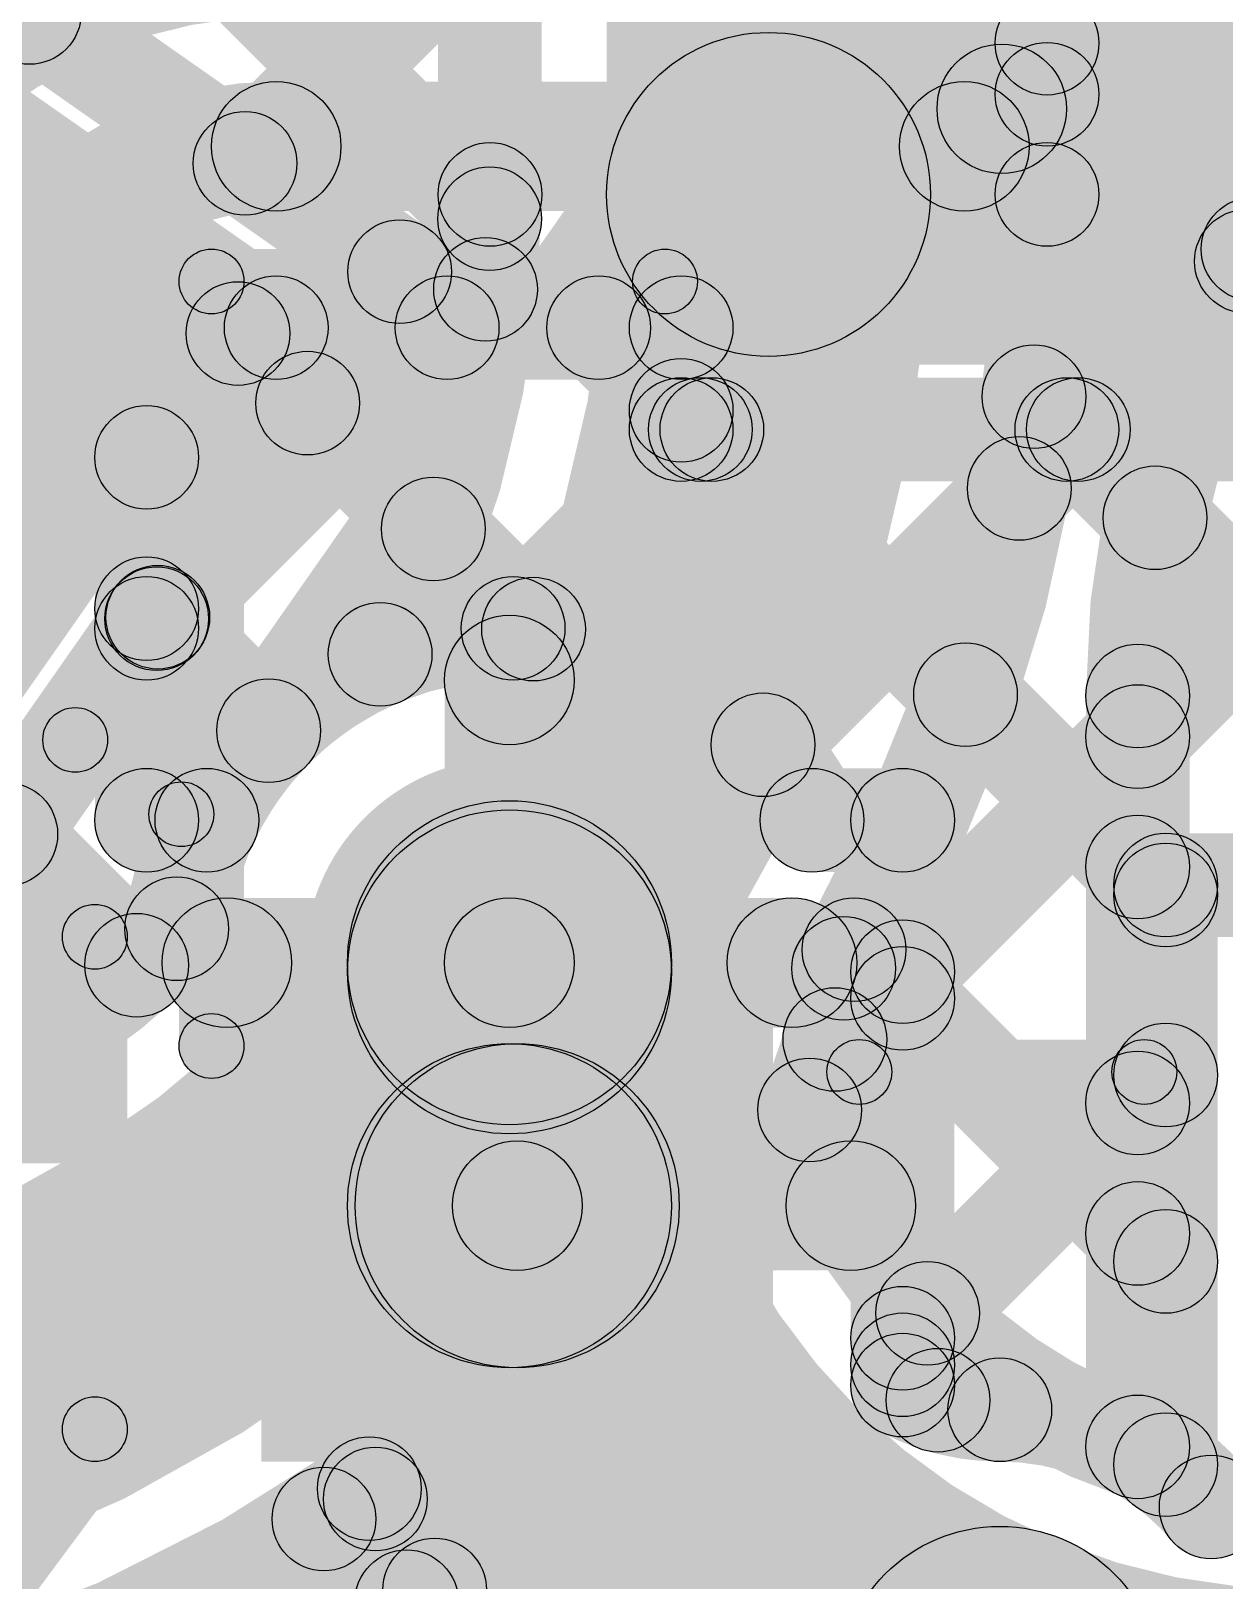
# Model space of a CAD drawing. Header units: millimetres. Extents: x -2.17 to 2.17, y -2.17 to 2.17.
# Drawn here: x 0.6581 to 0.7502, y -0.5312 to -0.4117 of the extents above; entities that cross this region are included whole.
import ezdxf

# ---------------------------------------------------------------- set-up
doc = ezdxf.new("R2010")
doc.units = ezdxf.units.MM
doc.header["$MEASUREMENT"] = 0
for name, color, linetype in [('BottomLayer', 5, 'Continuous'), ('BottomOverlay', 54, 'Continuous'), ('BottomPaste', 16, 'Continuous'), ('BottomSolder', 6, 'Continuous'), ('Mechanical2', 216, 'Continuous'), ('TopLayer', 1, 'Continuous'), ('TopOverlay', 2, 'Continuous'), ('TopPaste', 8, 'Continuous'), ('TopSolder', 216, 'Continuous'), ('ViaHoleLayer', 16, 'Continuous')]:
    doc.layers.add(name, color=color, linetype=linetype)

# ---------------------------------------------------------------- blocks, each defined once
blk = doc.blocks.new('YS_SBZ9032C03R16_B_31')
at = {"layer": 'BottomOverlay', "const_width": 0.005}
blk.add_lwpolyline([(0.174343, -0.0442776, -0.7770826321552268), (-0.174266, -0.0445797)], format="xyb", dxfattribs=at)
blk = doc.blocks.new('R___0201_B_69')
at = {"layer": 'BottomLayer'}
for points in [[(-0.01614165, 0.00728345), (-0.00551175, 0.00728345), (-0.00551175, -0.00728345), (-0.01614165, -0.00728345)], [(0.00551185, 0.00728345), (0.01614175, 0.00728345), (0.01614175, -0.00728345), (0.00551185, -0.00728345)]]:
    blk.add_hatch(color=5, dxfattribs=at).paths.add_polyline_path(points)
at = {"layer": 'BottomOverlay'}
h = blk.add_hatch(color=54, dxfattribs=at)
edge = h.paths.add_edge_path()
edge.add_arc((-0.019, 0.01), 0.0025, 0, 360)
h = blk.add_hatch(color=54, dxfattribs=at)
edge = h.paths.add_edge_path()
edge.add_arc((-0.019, 0.01), 0.0025, 0, 360)
for points in [[(-0.019, 0.0075), (-0.019, 0.0125), (0.019, 0.0125), (0.019, 0.0075)], [(-0.0215, 0.01), (-0.0165, 0.01), (-0.0165, -0.01), (-0.0215, -0.01)], [(0.0165, 0.01), (0.0215, 0.01), (0.0215, -0.01), (0.0165, -0.01)], [(-0.019, -0.0125), (-0.019, -0.0075), (0.019, -0.0075), (0.019, -0.0125)]]:
    blk.add_hatch(color=54, dxfattribs=at).paths.add_polyline_path(points)
h = blk.add_hatch(color=54, dxfattribs=at)
edge = h.paths.add_edge_path()
edge.add_arc((0.019, 0.01), 0.0025, 0, 360)
h = blk.add_hatch(color=54, dxfattribs=at)
edge = h.paths.add_edge_path()
edge.add_arc((0.019, 0.01), 0.0025, 0, 360)
h = blk.add_hatch(color=54, dxfattribs=at)
edge = h.paths.add_edge_path()
edge.add_arc((-0.019, -0.01), 0.0025, 0, 360)
h = blk.add_hatch(color=54, dxfattribs=at)
edge = h.paths.add_edge_path()
edge.add_arc((-0.019, -0.01), 0.0025, 0, 360)
h = blk.add_hatch(color=54, dxfattribs=at)
edge = h.paths.add_edge_path()
edge.add_arc((0.019, -0.01), 0.0025, 0, 360)
h = blk.add_hatch(color=54, dxfattribs=at)
edge = h.paths.add_edge_path()
edge.add_arc((0.019, -0.01), 0.0025, 0, 360)
at = {"layer": 'BottomPaste'}
for points in [[(-0.01614165, 0.00728345), (-0.00551175, 0.00728345), (-0.00551175, -0.00728345), (-0.01614165, -0.00728345)], [(0.00551185, 0.00728345), (0.01614175, 0.00728345), (0.01614175, -0.00728345), (0.00551185, -0.00728345)]]:
    blk.add_hatch(color=16, dxfattribs=at).paths.add_polyline_path(points)
at = {"layer": 'BottomSolder'}
for points in [[(-0.02014165, 0.01128345), (-0.00151175, 0.01128345), (-0.00151175, -0.01128345), (-0.02014165, -0.01128345)], [(0.00151185, 0.01128345), (0.02014175, 0.01128345), (0.02014175, -0.01128345), (0.00151185, -0.01128345)]]:
    blk.add_hatch(color=6, dxfattribs=at).paths.add_polyline_path(points)
at = {"layer": 'BottomOverlay'}
for centre in [(-0.019, 0.01), (-0.019, 0.01), (0.019, 0.01), (0.019, 0.01), (-0.019, -0.01), (-0.019, -0.01), (0.019, -0.01), (0.019, -0.01)]:
    blk.add_circle(centre, 0.0025, dxfattribs=at)
blk = doc.blocks.new('SOT23_3_B_99')
at = {"layer": 'BottomLayer'}
for points in [[(0.05314315, 0.02657475), (0.02164705, 0.02657475), (0.02164705, 0.05807085), (0.05314315, 0.05807085)], [(0.01574165, -0.05807095), (-0.01575445, -0.05807095), (-0.01575445, -0.02657485), (0.01574165, -0.02657485)]]:
    blk.add_hatch(color=5, dxfattribs=at).paths.add_polyline_path(points)
at = {"layer": 'BottomOverlay'}
h = blk.add_hatch(color=54, dxfattribs=at)
edge = h.paths.add_edge_path()
edge.add_arc((-0.0110064, 0.032), 0.0025, 0, 360)
for points in [[(0.0109936, 0.0345), (0.0109936, 0.0295), (-0.0110064, 0.0295), (-0.0110064, 0.0345)], [(0.0584936, 0.03), (0.0634936, 0.03), (0.0634936, -0.029), (0.0584936, -0.029)], [(0.0609936, -0.0265), (0.0609936, -0.0315), (0.0259936, -0.0315), (0.0259936, -0.0265)]]:
    blk.add_hatch(color=54, dxfattribs=at).paths.add_polyline_path(points)
h = blk.add_hatch(color=54, dxfattribs=at)
edge = h.paths.add_edge_path()
edge.add_arc((0.0109936, 0.032), 0.0025, 0, 360)
h = blk.add_hatch(color=54, dxfattribs=at)
edge = h.paths.add_edge_path()
edge.add_arc((0.0609936, 0.03), 0.0025, 0, 360)
h = blk.add_hatch(color=54, dxfattribs=at)
edge = h.paths.add_edge_path()
edge.add_arc((0.0259936, -0.029), 0.0025, 0, 360)
h = blk.add_hatch(color=54, dxfattribs=at)
edge = h.paths.add_edge_path()
edge.add_arc((0.0609936, -0.029), 0.0025, 0, 360)
h = blk.add_hatch(color=54, dxfattribs=at)
edge = h.paths.add_edge_path()
edge.add_arc((0.0609936, -0.029), 0.0025, 0, 360)
at = {"layer": 'BottomPaste'}
for points in [[(0.05314315, 0.02657475), (0.02164705, 0.02657475), (0.02164705, 0.05807085), (0.05314315, 0.05807085)], [(0.01574165, -0.05807095), (-0.01575445, -0.05807095), (-0.01575445, -0.02657485), (0.01574165, -0.02657485)]]:
    blk.add_hatch(color=16, dxfattribs=at).paths.add_polyline_path(points)
at = {"layer": 'BottomSolder'}
for points in [[(0.05714315, 0.02257475), (0.01764705, 0.02257475), (0.01764705, 0.06207085), (0.05714315, 0.06207085)], [(0.01974165, -0.06207095), (-0.01975445, -0.06207095), (-0.01975445, -0.02257485), (0.01974165, -0.02257485)]]:
    blk.add_hatch(color=6, dxfattribs=at).paths.add_polyline_path(points)
at = {"layer": 'BottomOverlay'}
for centre in [(-0.0110064, 0.032), (0.0109936, 0.032), (0.0609936, 0.03), (0.0259936, -0.029), (0.0609936, -0.029), (0.0609936, -0.029)]:
    blk.add_circle(centre, 0.0025, dxfattribs=at)
blk = doc.blocks.new('WS2812B_M____252')
at = {"layer": 'TopLayer'}
blk.add_hatch(color=1, dxfattribs=at).paths.add_polyline_path([(-0.09409445, -0.01141715), (-0.03503935, -0.01141715), (-0.03503935, -0.05078725), (-0.09409445, -0.05078725)])
at = {"layer": 'TopOverlay'}
h = blk.add_hatch(color=2, dxfattribs=at)
edge = h.paths.add_edge_path()
edge.add_arc((-0.0699998, -0.0599999), 0.0025, 0, 360)
for points in [[(-0.07249979999950001, -0.0599998500005), (-0.06749980000049999, -0.05999994999949999), (-0.0675000000005, -0.07000004999949999), (-0.0724999999995, -0.06999995000050001)], [(-0.07, -0.0725), (-0.07, -0.0675), (0.07, -0.0675), (0.07, -0.0725)]]:
    blk.add_hatch(color=2, dxfattribs=at).paths.add_polyline_path(points)
h = blk.add_hatch(color=2, dxfattribs=at)
edge = h.paths.add_edge_path()
edge.add_arc((-0.07, -0.07), 0.0025, 0, 360)
h = blk.add_hatch(color=2, dxfattribs=at)
edge = h.paths.add_edge_path()
edge.add_arc((-0.07, -0.07), 0.0025, 0, 360)
at = {"layer": 'TopPaste'}
blk.add_hatch(color=8, dxfattribs=at).paths.add_polyline_path([(-0.09409445, -0.01141715), (-0.03503935, -0.01141715), (-0.03503935, -0.05078725), (-0.09409445, -0.05078725)])
at = {"layer": 'TopSolder'}
blk.add_hatch(color=216, dxfattribs=at).paths.add_polyline_path([(-0.09809445, -0.00741715), (-0.03103935, -0.00741715), (-0.03103935, -0.05478725), (-0.09809445, -0.05478725)])
at = {"layer": 'TopOverlay'}
for centre in [(-0.0699998, -0.0599999), (-0.07, -0.07), (-0.07, -0.07)]:
    blk.add_circle(centre, 0.0025, dxfattribs=at)

msp = doc.modelspace()

# ---------------------------------------------------------------- hatches: boundary and pattern name
at = {"layer": 'BottomLayer'}
for points in [[(0.6562721271247461, -0.4176211271247462), (0.6506152728752539, -0.4119642728752538), (0.7831715728752539, -0.2794079728752538), (0.7888284271247461, -0.2850648271247462)], [(0.677, -0.4256105), (0.677, -0.4156105), (0.7301127, -0.4156105), (0.7301127, -0.4256105)], [(0.7281814271247461, -0.4871333271247462), (0.7225245728752538, -0.4814764728752539), (0.7831715728752539, -0.4208294728752539), (0.7888284271247461, -0.4264863271247462)], [(0.677, -0.4386105), (0.677, -0.4306105), (0.7082583, -0.4306105), (0.7082583, -0.4386105)], [(0.6698284271247461, -0.4606334271247461), (0.6641715728752539, -0.4549765728752538), (0.6873660728752539, -0.4317820728752538), (0.6930229271247461, -0.4374389271247461)], [(0.6712224728752538, -0.4378836271247462), (0.6768793271247462, -0.4322267728752539), (0.6996909271247461, -0.4550383728752538), (0.6940340728752539, -0.4606952271247461)], [(0.6990620728752539, -0.4374389271247461), (0.7047189271247462, -0.4317820728752538), (0.7110867271247462, -0.4381498728752539), (0.7054298728752538, -0.4438067271247462)], [(0.7122583, -0.4424649), (0.7042583, -0.4424649), (0.7042583, -0.4346105), (0.7122583, -0.4346105)], [(0.7082583, -0.4464649), (0.7082583, -0.4384649), (0.7577545, -0.4384649), (0.7577545, -0.4464649)], [(0.6981166271247461, -0.4606295271247461), (0.6924597728752538, -0.4549726728752538), (0.7077959728752539, -0.4396364728752539), (0.7134528271247461, -0.4452933271247461)], [(0.7069164728752538, -0.4452933271247461), (0.7125733271247462, -0.4396364728752539), (0.7484883271247461, -0.4755514728752538), (0.7428314728752539, -0.4812083271247461)], [(0.7174087271247461, -0.4696217271247461), (0.7117518728752539, -0.4639648728752538), (0.7360802728752539, -0.4396364728752539), (0.7417371271247462, -0.4452933271247461)], [(0.7352007728752539, -0.4452933271247461), (0.7408576271247461, -0.4396364728752539), (0.7656053271247462, -0.4643841728752539), (0.7599484728752539, -0.4700410271247462)], [(0.671, -0.4726144), (0.663, -0.4726144), (0.663, -0.4446105), (0.671, -0.4446105)], [(0.6641715728752539, -0.4591170271247462), (0.6698284271247461, -0.4534601728752539), (0.6792414271247461, -0.4628731728752539), (0.6735845728752539, -0.4685300271247461)], [(0.7, -0.4836105), (0.69, -0.4836105), (0.69, -0.4617995), (0.7, -0.4617995)], [(0.667, -0.4766144), (0.667, -0.4686144), (0.6716485, -0.4686144), (0.6716485, -0.4766144)], [(0.7183515, -0.4766144), (0.7183515, -0.4686144), (0.725353, -0.4686144), (0.725353, -0.4766144)], [(0.729353, -0.5162099), (0.721353, -0.5162099), (0.721353, -0.4726144), (0.729353, -0.4726144)], [(0.7456599, -0.4816144), (0.7456599, -0.4736144), (0.7574333, -0.4736144), (0.7574333, -0.4816144)], [(0.7496599, -0.5223411), (0.7416599, -0.5223411), (0.7416599, -0.4776144), (0.7496599, -0.4776144)], [(0.695, -0.4886105), (0.695, -0.4786105), (0.716811, -0.4786105), (0.716811, -0.4886105)], [(0.7075, -0.5023625), (0.6825, -0.5023625), (0.6825, -0.4836105), (0.7075, -0.4836105)], [(0.7225245728752538, -0.4891857271247461), (0.7281814271247461, -0.4835288728752539), (0.7484883271247461, -0.5038357728752538), (0.7428314728752539, -0.5094926271247462)], [(0.695, -0.5148625), (0.695, -0.4898625), (0.6956049, -0.4898625), (0.6956049, -0.5148625)], [(0.7281814271247461, -0.5154176271247461), (0.7225245728752538, -0.5097607728752539), (0.7428314728752539, -0.4894538728752539), (0.7484883271247461, -0.4951107271247461)], [(0.6956049, -0.5073625), (0.6956049, -0.4973625), (0.7213529, -0.4973625), (0.7213529, -0.5073625)], [(0.7225245728752538, -0.5174700271247461), (0.7281814271247461, -0.5118131728752539), (0.7309102271247462, -0.5145419728752538), (0.7252533728752538, -0.5201988271247462)]]:
    msp.add_hatch(color=5, dxfattribs=at).paths.add_polyline_path(points)
h = msp.add_hatch(color=5, dxfattribs=at)
edge = h.paths.add_edge_path()
edge.add_arc((0.7330064, -0.4177168), 0.005, 0, 360)
h = msp.add_hatch(color=5, dxfattribs=at)
edge = h.paths.add_edge_path()
edge.add_arc((0.677, -0.4206105), 0.005, 0, 360)
h = msp.add_hatch(color=5, dxfattribs=at)
edge = h.paths.add_edge_path()
edge.add_arc((0.677, -0.4206105), 0.005, 0, 360)
h = msp.add_hatch(color=5, dxfattribs=at)
edge = h.paths.add_edge_path()
edge.add_arc((0.7301127, -0.4206105), 0.005, 0, 360)
h = msp.add_hatch(color=5, dxfattribs=at)
edge = h.paths.add_edge_path()
edge.add_arc((0.7301127, -0.4206105), 0.005, 0, 360)
h = msp.add_hatch(color=5, dxfattribs=at)
edge = h.paths.add_edge_path()
edge.add_arc((0.6740509, -0.4350552), 0.004, 0, 360)
h = msp.add_hatch(color=5, dxfattribs=at)
edge = h.paths.add_edge_path()
edge.add_arc((0.677, -0.4346105), 0.004, 0, 360)
h = msp.add_hatch(color=5, dxfattribs=at)
edge = h.paths.add_edge_path()
edge.add_arc((0.677, -0.4346105), 0.004, 0, 360)
h = msp.add_hatch(color=5, dxfattribs=at)
edge = h.paths.add_edge_path()
edge.add_arc((0.6901945, -0.4346105), 0.004, 0, 360)
h = msp.add_hatch(color=5, dxfattribs=at)
edge = h.paths.add_edge_path()
edge.add_arc((0.7018905, -0.4346105), 0.004, 0, 360)
h = msp.add_hatch(color=5, dxfattribs=at)
edge = h.paths.add_edge_path()
edge.add_arc((0.7082583, -0.4346105), 0.004, 0, 360)
h = msp.add_hatch(color=5, dxfattribs=at)
edge = h.paths.add_edge_path()
edge.add_arc((0.7082583, -0.4346105), 0.004, 0, 360)
h = msp.add_hatch(color=5, dxfattribs=at)
edge = h.paths.add_edge_path()
edge.add_arc((0.7082583, -0.4409783), 0.004, 0, 360)
h = msp.add_hatch(color=5, dxfattribs=at)
edge = h.paths.add_edge_path()
edge.add_arc((0.7082583, -0.4424649), 0.004, 0, 360)
h = msp.add_hatch(color=5, dxfattribs=at)
edge = h.paths.add_edge_path()
edge.add_arc((0.7082583, -0.4424649), 0.004, 0, 360)
h = msp.add_hatch(color=5, dxfattribs=at)
edge = h.paths.add_edge_path()
edge.add_arc((0.7097449, -0.4424649), 0.004, 0, 360)
h = msp.add_hatch(color=5, dxfattribs=at)
edge = h.paths.add_edge_path()
edge.add_arc((0.7106244, -0.4424649), 0.004, 0, 360)
h = msp.add_hatch(color=5, dxfattribs=at)
edge = h.paths.add_edge_path()
edge.add_arc((0.7380292, -0.4424649), 0.004, 0, 360)
h = msp.add_hatch(color=5, dxfattribs=at)
edge = h.paths.add_edge_path()
edge.add_arc((0.7389087, -0.4424649), 0.004, 0, 360)
h = msp.add_hatch(color=5, dxfattribs=at)
edge = h.paths.add_edge_path()
edge.add_arc((0.667, -0.4446105), 0.004, 0, 360)
h = msp.add_hatch(color=5, dxfattribs=at)
edge = h.paths.add_edge_path()
edge.add_arc((0.667, -0.4446105), 0.004, 0, 360)
h = msp.add_hatch(color=5, dxfattribs=at)
edge = h.paths.add_edge_path()
edge.add_arc((0.667, -0.4562886), 0.004, 0, 360)
h = msp.add_hatch(color=5, dxfattribs=at)
edge = h.paths.add_edge_path()
edge.add_arc((0.667, -0.457805), 0.004, 0, 360)
h = msp.add_hatch(color=5, dxfattribs=at)
edge = h.paths.add_edge_path()
edge.add_arc((0.6952882, -0.4578011), 0.004, 0, 360)
h = msp.add_hatch(color=5, dxfattribs=at)
edge = h.paths.add_edge_path()
edge.add_arc((0.6968625, -0.4578668), 0.004, 0, 360)
h = msp.add_hatch(color=5, dxfattribs=at)
edge = h.paths.add_edge_path()
edge.add_arc((0.695, -0.4617995), 0.005, 0, 360)
h = msp.add_hatch(color=5, dxfattribs=at)
edge = h.paths.add_edge_path()
edge.add_arc((0.676413, -0.4657016), 0.004, 0, 360)
h = msp.add_hatch(color=5, dxfattribs=at)
edge = h.paths.add_edge_path()
edge.add_arc((0.7145803, -0.4667933), 0.004, 0, 360)
h = msp.add_hatch(color=5, dxfattribs=at)
edge = h.paths.add_edge_path()
edge.add_arc((0.667, -0.4726144), 0.004, 0, 360)
h = msp.add_hatch(color=5, dxfattribs=at)
edge = h.paths.add_edge_path()
edge.add_arc((0.667, -0.4726144), 0.004, 0, 360)
h = msp.add_hatch(color=5, dxfattribs=at)
edge = h.paths.add_edge_path()
edge.add_arc((0.6716485, -0.4726144), 0.004, 0, 360)
h = msp.add_hatch(color=5, dxfattribs=at)
edge = h.paths.add_edge_path()
edge.add_arc((0.6716485, -0.4726144), 0.004, 0, 360)
h = msp.add_hatch(color=5, dxfattribs=at)
edge = h.paths.add_edge_path()
edge.add_arc((0.7183515, -0.4726144), 0.004, 0, 360)
h = msp.add_hatch(color=5, dxfattribs=at)
edge = h.paths.add_edge_path()
edge.add_arc((0.7183515, -0.4726144), 0.004, 0, 360)
h = msp.add_hatch(color=5, dxfattribs=at)
edge = h.paths.add_edge_path()
edge.add_arc((0.725353, -0.4726144), 0.004, 0, 360)
h = msp.add_hatch(color=5, dxfattribs=at)
edge = h.paths.add_edge_path()
edge.add_arc((0.725353, -0.4726144), 0.004, 0, 360)
h = msp.add_hatch(color=5, dxfattribs=at)
edge = h.paths.add_edge_path()
edge.add_arc((0.695, -0.4836105), 0.0125, 0, 360)
h = msp.add_hatch(color=5, dxfattribs=at)
edge = h.paths.add_edge_path()
edge.add_arc((0.695, -0.4836105), 0.011811, 0, 360)
h = msp.add_hatch(color=5, dxfattribs=at)
edge = h.paths.add_edge_path()
edge.add_arc((0.7456599, -0.4776144), 0.004, 0, 360)
h = msp.add_hatch(color=5, dxfattribs=at)
edge = h.paths.add_edge_path()
edge.add_arc((0.7456599, -0.4776144), 0.004, 0, 360)
h = msp.add_hatch(color=5, dxfattribs=at)
edge = h.paths.add_edge_path()
edge.add_arc((0.7456599, -0.4783799), 0.004, 0, 360)
h = msp.add_hatch(color=5, dxfattribs=at)
edge = h.paths.add_edge_path()
edge.add_arc((0.695, -0.4836105), 0.005, 0, 360)
h = msp.add_hatch(color=5, dxfattribs=at)
edge = h.paths.add_edge_path()
edge.add_arc((0.695, -0.4836105), 0.005, 0, 360)
h = msp.add_hatch(color=5, dxfattribs=at)
edge = h.paths.add_edge_path()
edge.add_arc((0.716811, -0.4836105), 0.005, 0, 360)
h = msp.add_hatch(color=5, dxfattribs=at)
edge = h.paths.add_edge_path()
edge.add_arc((0.725353, -0.4843049), 0.004, 0, 360)
h = msp.add_hatch(color=5, dxfattribs=at)
edge = h.paths.add_edge_path()
edge.add_arc((0.725353, -0.4863573), 0.004, 0, 360)
h = msp.add_hatch(color=5, dxfattribs=at)
edge = h.paths.add_edge_path()
edge.add_arc((0.7456599, -0.4922823), 0.004, 0, 360)
h = msp.add_hatch(color=5, dxfattribs=at)
edge = h.paths.add_edge_path()
edge.add_arc((0.695, -0.5023625), 0.0125, 0, 360)
h = msp.add_hatch(color=5, dxfattribs=at)
edge = h.paths.add_edge_path()
edge.add_arc((0.695, -0.5023625), 0.0125, 0, 360)
h = msp.add_hatch(color=5, dxfattribs=at)
edge = h.paths.add_edge_path()
edge.add_arc((0.6956049, -0.5023625), 0.0125, 0, 360)
h = msp.add_hatch(color=5, dxfattribs=at)
edge = h.paths.add_edge_path()
edge.add_arc((0.6956049, -0.5023625), 0.0125, 0, 360)
h = msp.add_hatch(color=5, dxfattribs=at)
edge = h.paths.add_edge_path()
edge.add_arc((0.6956049, -0.5023625), 0.005, 0, 360)
h = msp.add_hatch(color=5, dxfattribs=at)
edge = h.paths.add_edge_path()
edge.add_arc((0.7213529, -0.5023625), 0.005, 0, 360)
h = msp.add_hatch(color=5, dxfattribs=at)
edge = h.paths.add_edge_path()
edge.add_arc((0.7456599, -0.5066642), 0.004, 0, 360)
h = msp.add_hatch(color=5, dxfattribs=at)
edge = h.paths.add_edge_path()
edge.add_arc((0.725353, -0.5125892), 0.004, 0, 360)
h = msp.add_hatch(color=5, dxfattribs=at)
edge = h.paths.add_edge_path()
edge.add_arc((0.725353, -0.5146416), 0.004, 0, 360)
h = msp.add_hatch(color=5, dxfattribs=at)
edge = h.paths.add_edge_path()
edge.add_arc((0.725353, -0.5162099), 0.004, 0, 360)
h = msp.add_hatch(color=5, dxfattribs=at)
edge = h.paths.add_edge_path()
edge.add_arc((0.725353, -0.5162099), 0.004, 0, 360)
h = msp.add_hatch(color=5, dxfattribs=at)
edge = h.paths.add_edge_path()
edge.add_arc((0.7280818, -0.5173704), 0.004, 0, 360)
h = msp.add_hatch(color=5, dxfattribs=at)
edge = h.paths.add_edge_path()
edge.add_arc((0.7328529, -0.5181105), 0.004, 0, 360)
h = msp.add_hatch(color=5, dxfattribs=at)
edge = h.paths.add_edge_path()
edge.add_arc((0.7328529, -0.5181105), 0.004, 0, 360)
h = msp.add_hatch(color=5, dxfattribs=at)
edge = h.paths.add_edge_path()
edge.add_arc((0.7456599, -0.5223411), 0.004, 0, 360)
h = msp.add_hatch(color=5, dxfattribs=at)
edge = h.paths.add_edge_path()
edge.add_arc((0.7456599, -0.5223411), 0.004, 0, 360)
h = msp.add_hatch(color=5, dxfattribs=at)
edge = h.paths.add_edge_path()
edge.add_arc((0.7456599, -0.5223411), 0.004, 0, 360)
h = msp.add_hatch(color=5, dxfattribs=at)
edge = h.paths.add_edge_path()
edge.add_arc((0.7491701, -0.5256105), 0.004, 0, 360)
h = msp.add_hatch(color=5, dxfattribs=at)
edge = h.paths.add_edge_path()
edge.add_arc((0.7328529, -0.5396105), 0.0125, 0, 360)
at = {"layer": 'BottomSolder'}
h = msp.add_hatch(color=6, dxfattribs=at)
edge = h.paths.add_edge_path()
edge.add_arc((0.695, -0.4836105), 0.015811, 0, 360)
at = {"layer": 'TopLayer'}
for points in [[(0.7393284271247461, -0.4194177271247462), (0.7336715728752539, -0.4137608728752538), (0.8323567728752539, -0.3150756728752538), (0.8380136271247461, -0.3207325271247462)], [(0.7275, -0.4243226), (0.7025, -0.4243226), (0.7025, -0.3396105), (0.7275, -0.3396105)], [(0.6086486728752538, -0.3470253271247462), (0.6143055271247462, -0.3413684728752538), (0.6963060271247461, -0.4233689728752539), (0.6906491728752538, -0.4290258271247461)], [(0.7405, -0.4243226), (0.7325, -0.4243226), (0.7325, -0.3676335), (0.7405, -0.3676335)], [(0.6607862271247461, -0.4131070271247462), (0.6551293728752539, -0.4074501728752538), (0.6889323728752539, -0.3736471728752538), (0.6945892271247461, -0.3793040271247462)], [(0.6975, -0.4243226), (0.6895, -0.4243226), (0.6895, -0.3776934), (0.6975, -0.3776934)], [(0.6372388934703652, -0.4006542076280316), (0.6418275065296348, -0.3941009923719684), (0.6888224065296348, -0.4270071923719684), (0.6842337934703652, -0.4335604076280316)], [(0.6774220271247462, -0.4247555271247461), (0.6717651728752538, -0.4190986728752538), (0.6906715728752538, -0.4001922728752538), (0.6963284271247462, -0.4058491271247462)], [(0.7336715728752539, -0.4154796271247462), (0.7393284271247461, -0.4098227728752538), (0.7552260271247462, -0.4257203728752539), (0.7495691728752538, -0.4313772271247461)], [(0.7371913271247461, -0.4498391271247462), (0.7315344728752539, -0.4441822728752539), (0.7490612728752538, -0.4266554728752538), (0.7547181271247462, -0.4323123271247462)], [(0.6456076081725657, -0.4956981057519598), (0.6390543918274343, -0.4911094942480402), (0.6832514918274343, -0.4279894942480402), (0.6898047081725657, -0.4325781057519598)], [(0.6706875271247461, -0.4597743271247461), (0.6650306728752539, -0.4541174728752538), (0.6903290728752538, -0.4288190728752538), (0.6959859271247462, -0.4344759271247461)], [(0.7326650728752538, -0.4427574271247461), (0.7383219271247461, -0.4371005728752538), (0.7476681271247462, -0.4464467728752539), (0.7420112728752538, -0.4521036271247462)], [(0.6765961728752539, -0.4432571271247461), (0.6822530271247461, -0.4376002728752539), (0.6919622271247462, -0.4473094728752539), (0.6863053728752538, -0.4529663271247462)], [(0.6649476728752538, -0.4598929271247462), (0.6706045271247462, -0.4542360728752539), (0.6792415271247462, -0.4628730728752539), (0.6735846728752538, -0.4685299271247462)], [(0.7273763728752538, -0.4657530271247461), (0.7330332271247462, -0.4600961728752538), (0.7463284271247461, -0.4733913728752538), (0.7406715728752539, -0.4790482271247462)], [(0.7229499271247462, -0.4923648271247462), (0.7172930728752539, -0.4867079728752539), (0.7406715728752539, -0.4633294728752538), (0.7463284271247461, -0.4689863271247461)], [(0.7475, -0.520973), (0.7395, -0.520973), (0.7395, -0.4630274), (0.7475, -0.4630274)], [(0.6532991728752539, -0.4765287271247461), (0.6589560271247461, -0.4708718728752538), (0.6690577271247461, -0.4809735728752538), (0.6634008728752538, -0.4866304271247461)], [(0.673189, -0.4886105), (0.673189, -0.4786105), (0.695, -0.4786105), (0.695, -0.4886105)], [(0.695, -0.4886105), (0.695, -0.4786105), (0.716811, -0.4786105), (0.716811, -0.4886105)], [(0.7187774728752538, -0.4854384271247462), (0.7244343271247461, -0.4797815728752539), (0.7463284271247461, -0.5016756728752538), (0.7406715728752539, -0.5073325271247462)], [(0.7301048271247461, -0.5134942271247461), (0.7244479728752539, -0.5078373728752539), (0.7406715728752539, -0.4916137728752539), (0.7463284271247461, -0.4972706271247461)], [(0.6653410271247462, -0.5499737271247461), (0.6596841728752538, -0.5443168728752539), (0.6818288728752538, -0.5221721728752539), (0.6874857271247461, -0.5278290271247461)], [(0.6778533728752538, -0.5293672271247462), (0.6835102271247462, -0.5237103728752539), (0.6898975271247462, -0.5300976728752539), (0.6842406728752538, -0.5357545271247461)]]:
    msp.add_hatch(color=1, dxfattribs=at).paths.add_polyline_path(points)
h = msp.add_hatch(color=1, dxfattribs=at)
edge = h.paths.add_edge_path()
edge.add_arc((0.6579578, -0.4102786), 0.004, 0, 360)
h = msp.add_hatch(color=1, dxfattribs=at)
edge = h.paths.add_edge_path()
edge.add_arc((0.7365, -0.4126512), 0.004, 0, 360)
h = msp.add_hatch(color=1, dxfattribs=at)
edge = h.paths.add_edge_path()
edge.add_arc((0.715, -0.4243226), 0.0125, 0, 360)
h = msp.add_hatch(color=1, dxfattribs=at)
edge = h.paths.add_edge_path()
edge.add_arc((0.715, -0.4243226), 0.0125, 0, 360)
h = msp.add_hatch(color=1, dxfattribs=at)
edge = h.paths.add_edge_path()
edge.add_arc((0.7365, -0.4165893), 0.004, 0, 360)
h = msp.add_hatch(color=1, dxfattribs=at)
edge = h.paths.add_edge_path()
edge.add_arc((0.6745936, -0.4219271), 0.004, 0, 360)
h = msp.add_hatch(color=1, dxfattribs=at)
edge = h.paths.add_edge_path()
edge.add_arc((0.6935, -0.4243226), 0.004, 0, 360)
h = msp.add_hatch(color=1, dxfattribs=at)
edge = h.paths.add_edge_path()
edge.add_arc((0.6935, -0.4243226), 0.004, 0, 360)
h = msp.add_hatch(color=1, dxfattribs=at)
edge = h.paths.add_edge_path()
edge.add_arc((0.7365, -0.4243226), 0.004, 0, 360)
h = msp.add_hatch(color=1, dxfattribs=at)
edge = h.paths.add_edge_path()
edge.add_arc((0.7365, -0.4243226), 0.004, 0, 360)
h = msp.add_hatch(color=1, dxfattribs=at)
edge = h.paths.add_edge_path()
edge.add_arc((0.6934776, -0.4261974), 0.004, 0, 360)
h = msp.add_hatch(color=1, dxfattribs=at)
edge = h.paths.add_edge_path()
edge.add_arc((0.7518897, -0.4294839), 0.004, 0, 360)
h = msp.add_hatch(color=1, dxfattribs=at)
edge = h.paths.add_edge_path()
edge.add_arc((0.7523976, -0.4285488), 0.004, 0, 360)
h = msp.add_hatch(color=1, dxfattribs=at)
edge = h.paths.add_edge_path()
edge.add_arc((0.6865281, -0.4302838), 0.004, 0, 360)
h = msp.add_hatch(color=1, dxfattribs=at)
edge = h.paths.add_edge_path()
edge.add_arc((0.6865281, -0.4302838), 0.004, 0, 360)
h = msp.add_hatch(color=1, dxfattribs=at)
edge = h.paths.add_edge_path()
edge.add_arc((0.6931575, -0.4316475), 0.004, 0, 360)
h = msp.add_hatch(color=1, dxfattribs=at)
edge = h.paths.add_edge_path()
edge.add_arc((0.7354935, -0.439929), 0.004, 0, 360)
h = msp.add_hatch(color=1, dxfattribs=at)
edge = h.paths.add_edge_path()
edge.add_arc((0.6794246, -0.4404287), 0.004, 0, 360)
h = msp.add_hatch(color=1, dxfattribs=at)
edge = h.paths.add_edge_path()
edge.add_arc((0.7343629, -0.4470107), 0.004, 0, 360)
h = msp.add_hatch(color=1, dxfattribs=at)
edge = h.paths.add_edge_path()
edge.add_arc((0.7448397, -0.4492752), 0.004, 0, 360)
h = msp.add_hatch(color=1, dxfattribs=at)
edge = h.paths.add_edge_path()
edge.add_arc((0.6891338, -0.4501379), 0.004, 0, 360)
h = msp.add_hatch(color=1, dxfattribs=at)
edge = h.paths.add_edge_path()
edge.add_arc((0.6678591, -0.4569459), 0.004, 0, 360)
h = msp.add_hatch(color=1, dxfattribs=at)
edge = h.paths.add_edge_path()
edge.add_arc((0.6677761, -0.4570645), 0.004, 0, 360)
h = msp.add_hatch(color=1, dxfattribs=at)
edge = h.paths.add_edge_path()
edge.add_arc((0.6850228, -0.4598057), 0.004, 0, 360)
h = msp.add_hatch(color=1, dxfattribs=at)
edge = h.paths.add_edge_path()
edge.add_arc((0.6850229, -0.4598058), 0.004, 0, 360)
h = msp.add_hatch(color=1, dxfattribs=at)
edge = h.paths.add_edge_path()
edge.add_arc((0.7302048, -0.4629246), 0.004, 0, 360)
h = msp.add_hatch(color=1, dxfattribs=at)
edge = h.paths.add_edge_path()
edge.add_arc((0.7435, -0.4630274), 0.004, 0, 360)
h = msp.add_hatch(color=1, dxfattribs=at)
edge = h.paths.add_edge_path()
edge.add_arc((0.7435, -0.4630274), 0.004, 0, 360)
h = msp.add_hatch(color=1, dxfattribs=at)
edge = h.paths.add_edge_path()
edge.add_arc((0.6764131, -0.4657015), 0.004, 0, 360)
h = msp.add_hatch(color=1, dxfattribs=at)
edge = h.paths.add_edge_path()
edge.add_arc((0.7435, -0.4661579), 0.004, 0, 360)
h = msp.add_hatch(color=1, dxfattribs=at)
edge = h.paths.add_edge_path()
edge.add_arc((0.6561276, -0.4737003), 0.004, 0, 360)
h = msp.add_hatch(color=1, dxfattribs=at)
edge = h.paths.add_edge_path()
edge.add_arc((0.695, -0.4836105), 0.0125, 0, 360)
h = msp.add_hatch(color=1, dxfattribs=at)
edge = h.paths.add_edge_path()
edge.add_arc((0.6950041, -0.4843172), 0.0125, 0, 360)
h = msp.add_hatch(color=1, dxfattribs=at)
edge = h.paths.add_edge_path()
edge.add_arc((0.6950041, -0.4843172), 0.0125, 0, 360)
h = msp.add_hatch(color=1, dxfattribs=at)
edge = h.paths.add_edge_path()
edge.add_arc((0.6950041, -0.4843172), 0.0125, 0, 360)
h = msp.add_hatch(color=1, dxfattribs=at)
edge = h.paths.add_edge_path()
edge.add_arc((0.6950041, -0.4843172), 0.0125, 0, 360)
h = msp.add_hatch(color=1, dxfattribs=at)
edge = h.paths.add_edge_path()
edge.add_arc((0.695, -0.4836105), 0.011811, 0, 360)
h = msp.add_hatch(color=1, dxfattribs=at)
edge = h.paths.add_edge_path()
edge.add_arc((0.7435, -0.4762198), 0.004, 0, 360)
h = msp.add_hatch(color=1, dxfattribs=at)
edge = h.paths.add_edge_path()
edge.add_arc((0.6693222, -0.4809914), 0.004, 0, 360)
h = msp.add_hatch(color=1, dxfattribs=at)
edge = h.paths.add_edge_path()
edge.add_arc((0.6693222, -0.4809914), 0.004, 0, 360)
h = msp.add_hatch(color=1, dxfattribs=at)
edge = h.paths.add_edge_path()
edge.add_arc((0.673189, -0.4836105), 0.005, 0, 360)
h = msp.add_hatch(color=1, dxfattribs=at)
edge = h.paths.add_edge_path()
edge.add_arc((0.695, -0.4836105), 0.005, 0, 360)
h = msp.add_hatch(color=1, dxfattribs=at)
edge = h.paths.add_edge_path()
edge.add_arc((0.695, -0.4836105), 0.005, 0, 360)
h = msp.add_hatch(color=1, dxfattribs=at)
edge = h.paths.add_edge_path()
edge.add_arc((0.716811, -0.4836105), 0.005, 0, 360)
h = msp.add_hatch(color=1, dxfattribs=at)
edge = h.paths.add_edge_path()
edge.add_arc((0.7216059, -0.48261), 0.004, 0, 360)
h = msp.add_hatch(color=1, dxfattribs=at)
edge = h.paths.add_edge_path()
edge.add_arc((0.6662293, -0.483802), 0.004, 0, 360)
h = msp.add_hatch(color=1, dxfattribs=at)
edge = h.paths.add_edge_path()
edge.add_arc((0.7208072, -0.4840476), 0.004, 0, 360)
h = msp.add_hatch(color=1, dxfattribs=at)
edge = h.paths.add_edge_path()
edge.add_arc((0.7208073, -0.4840477), 0.004, 0, 360)
h = msp.add_hatch(color=1, dxfattribs=at)
edge = h.paths.add_edge_path()
edge.add_arc((0.7201215, -0.4895364), 0.004, 0, 360)
h = msp.add_hatch(color=1, dxfattribs=at)
edge = h.paths.add_edge_path()
edge.add_arc((0.7181759, -0.4949721), 0.004, 0, 360)
h = msp.add_hatch(color=1, dxfattribs=at)
edge = h.paths.add_edge_path()
edge.add_arc((0.7181759, -0.4949721), 0.004, 0, 360)
h = msp.add_hatch(color=1, dxfattribs=at)
edge = h.paths.add_edge_path()
edge.add_arc((0.7435, -0.4944422), 0.004, 0, 360)
h = msp.add_hatch(color=1, dxfattribs=at)
edge = h.paths.add_edge_path()
edge.add_arc((0.7435, -0.5045041), 0.004, 0, 360)
h = msp.add_hatch(color=1, dxfattribs=at)
edge = h.paths.add_edge_path()
edge.add_arc((0.7272764, -0.5106658), 0.004, 0, 360)
h = msp.add_hatch(color=1, dxfattribs=at)
edge = h.paths.add_edge_path()
edge.add_arc((0.7435, -0.520973), 0.004, 0, 360)
h = msp.add_hatch(color=1, dxfattribs=at)
edge = h.paths.add_edge_path()
edge.add_arc((0.7435, -0.520973), 0.004, 0, 360)
h = msp.add_hatch(color=1, dxfattribs=at)
edge = h.paths.add_edge_path()
edge.add_arc((0.6841946, -0.5241943), 0.004, 0, 360)
h = msp.add_hatch(color=1, dxfattribs=at)
edge = h.paths.add_edge_path()
edge.add_arc((0.6841946, -0.5241943), 0.004, 0, 360)
h = msp.add_hatch(color=1, dxfattribs=at)
edge = h.paths.add_edge_path()
edge.add_arc((0.6846573, -0.5250006), 0.004, 0, 360)
h = msp.add_hatch(color=1, dxfattribs=at)
edge = h.paths.add_edge_path()
edge.add_arc((0.6806818, -0.5265388), 0.004, 0, 360)
h = msp.add_hatch(color=1, dxfattribs=at)
edge = h.paths.add_edge_path()
edge.add_arc((0.6892293, -0.5320174), 0.004, 0, 360)
h = msp.add_hatch(color=1, dxfattribs=at)
edge = h.paths.add_edge_path()
edge.add_arc((0.6892293, -0.5320175), 0.004, 0, 360)
h = msp.add_hatch(color=1, dxfattribs=at)
edge = h.paths.add_edge_path()
edge.add_arc((0.6870691, -0.5329261), 0.004, 0, 360)
at = {"layer": 'ViaHoleLayer'}
h = msp.add_hatch(color=16, dxfattribs=at)
edge = h.paths.add_edge_path()
edge.add_arc((0.695, -0.4836105), 0.0059055, 0, 360)

# ---------------------------------------------------------------- linework, layer by layer
at = {"layer": 'BottomLayer'}
for points, const_width in [([(0.648, -0.4200544, -0.2205202392917605), (0.677, -0.4066105)], 0.008), ([(0.7330064, -0.4177168, -0.4142135623730951), (0.7301127, -0.4206105)], 0.01), ([(0.653, -0.4446105, -0.4142135623730951), (0.677, -0.4206105)], 0.01), ([(0.667, -0.4446105, -0.4142135623730951), (0.677, -0.4346105)], 0.008), ([(0.6716485, -0.4726144, -0.6344297816751368), (0.7183515, -0.4726144)], 0.008), ([(0.7328529, -0.5396105, -0.4142135623730951), (0.6956049, -0.5023625)], 0.025), ([(0.7328529, -0.5181105, -0.1247356764794009), (0.725353, -0.5162099)], 0.008), ([(0.7328529, -0.5181105, -0.160893416238288), (0.7456599, -0.5223411)], 0.008), ([(0.7456599, -0.5223411, -0.05595221492536004), (0.7491701, -0.5256105)], 0.008)]:
    msp.add_lwpolyline(points, format="xyb", dxfattribs=dict(at, const_width=const_width))
for centre, radius in [((0.7330064, -0.4177168), 0.005), ((0.677, -0.4206105), 0.005), ((0.677, -0.4206105), 0.005), ((0.7301127, -0.4206105), 0.005), ((0.7301127, -0.4206105), 0.005), ((0.6740509, -0.4350552), 0.004), ((0.677, -0.4346105), 0.004), ((0.677, -0.4346105), 0.004), ((0.6901945, -0.4346105), 0.004), ((0.7018905, -0.4346105), 0.004), ((0.7082583, -0.4346105), 0.004), ((0.7082583, -0.4346105), 0.004), ((0.7082583, -0.4409783), 0.004), ((0.7082583, -0.4424649), 0.004), ((0.7082583, -0.4424649), 0.004), ((0.7097449, -0.4424649), 0.004), ((0.7106244, -0.4424649), 0.004), ((0.7380292, -0.4424649), 0.004), ((0.7389087, -0.4424649), 0.004), ((0.667, -0.4446105), 0.004), ((0.667, -0.4446105), 0.004), ((0.667, -0.4562886), 0.004), ((0.667, -0.457805), 0.004), ((0.6952882, -0.4578011), 0.004), ((0.6968625, -0.4578668), 0.004), ((0.695, -0.4617995), 0.005), ((0.676413, -0.4657016), 0.004), ((0.7145803, -0.4667933), 0.004), ((0.667, -0.4726144), 0.004), ((0.667, -0.4726144), 0.004), ((0.6716485, -0.4726144), 0.004), ((0.6716485, -0.4726144), 0.004), ((0.7183515, -0.4726144), 0.004), ((0.7183515, -0.4726144), 0.004), ((0.725353, -0.4726144), 0.004), ((0.725353, -0.4726144), 0.004), ((0.695, -0.4836105), 0.0125), ((0.7456599, -0.4776144), 0.004), ((0.7456599, -0.4776144), 0.004), ((0.7456599, -0.4783799), 0.004), ((0.695, -0.4836105), 0.005), ((0.695, -0.4836105), 0.005), ((0.716811, -0.4836105), 0.005), ((0.725353, -0.4843049), 0.004), ((0.725353, -0.4863573), 0.004), ((0.7456599, -0.4922823), 0.004), ((0.695, -0.5023625), 0.0125), ((0.695, -0.5023625), 0.0125), ((0.6956049, -0.5023625), 0.0125), ((0.6956049, -0.5023625), 0.0125), ((0.6956049, -0.5023625), 0.005), ((0.7213529, -0.5023625), 0.005), ((0.7456599, -0.5066642), 0.004), ((0.725353, -0.5125892), 0.004), ((0.725353, -0.5146416), 0.004), ((0.725353, -0.5162099), 0.004), ((0.725353, -0.5162099), 0.004), ((0.7280818, -0.5173704), 0.004), ((0.7328529, -0.5181105), 0.004), ((0.7328529, -0.5181105), 0.004), ((0.7456599, -0.5223411), 0.004), ((0.7456599, -0.5223411), 0.004), ((0.7456599, -0.5223411), 0.004), ((0.7491701, -0.5256105), 0.004), ((0.7328529, -0.5396105), 0.0125)]:
    msp.add_circle(centre, radius, dxfattribs=at)
at = {"layer": 'Mechanical2', "const_width": 0.01}
for points in [[(2.1653543, 0.001, 1), (-2.1653543, 0.001, 1)], [(2.081354, -0.01, 1), (-2.049354, -0.01, 1)], [(1.8405512, 0.001, 1), (-1.8405512, 0.001, 1)], [(1.6437008, 0.001, 1), (-1.6437008, 0.001, 1)], [(1.503937, 0, 1), (-1.503937, 0, 1)], [(1.3070866, 0.001, 1), (-1.3070866, 0.001, 1)], [(1.1732283, 0.001, 1), (-1.1732283, 0.001, 1)], [(0.976378, 0.001, 1), (-0.976378, 0.001, 1)], [(0.8425197, 0.001, 1), (-0.8425197, 0.001, 1)]]:
    msp.add_lwpolyline(points, format="xyb", close=True, dxfattribs=at)
at = {"layer": 'TopLayer'}
for points, const_width in [([(0.7435, -0.4630274, -0.4142135623730951), (0.8147514, -0.391776)], 0.008), ([(0.715, -0.4243226, -0.1622603054897372), (0.6950041, -0.4843172)], 0.025), ([(0.6935, -0.4243226, -0.1177959348898737), (0.6850228, -0.4598057)], 0.008), ([(0.7365, -0.4243226, -0.1291826762054399), (0.7208072, -0.4840476)], 0.008), ([(0.6693222, -0.4809914, -0.2746782373794032), (0.6850229, -0.4598058)], 0.008), ([(0.6950041, -0.4843172, -0.2360858293340385), (0.615, -0.5243226)], 0.025), ([(0.6950041, -0.4843172, -0.002903510237314742), (0.695, -0.4836105)], 0.025), ([(0.755851, -0.5444615, -0.4108159747240491), (0.6950041, -0.4843172)], 0.025), ([(0.6693222, -0.4809914, -0.1341553160488046), (0.6329591, -0.5007407)], 0.008), ([(0.7208073, -0.4840477, -0.1101591759118176), (0.7181759, -0.4949721)], 0.008), ([(0.7435, -0.520973, -0.2443557829370497), (0.7181759, -0.4949721)], 0.008), ([(0.6841946, -0.5241943, -0.1379613687899662), (0.6219844, -0.5456217)], 0.008), ([(0.6892293, -0.5320174, -0.02826491080057067), (0.6841946, -0.5241943)], 0.008), ([(0.6137574, -0.6444615, -0.3044840320141518), (0.6892293, -0.5320175)], 0.008)]:
    msp.add_lwpolyline(points, format="xyb", dxfattribs=dict(at, const_width=const_width))
for centre, radius in [((0.6579578, -0.4102786), 0.004), ((0.7365, -0.4126512), 0.004), ((0.715, -0.4243226), 0.0125), ((0.715, -0.4243226), 0.0125), ((0.7365, -0.4165893), 0.004), ((0.6745936, -0.4219271), 0.004), ((0.6935, -0.4243226), 0.004), ((0.6935, -0.4243226), 0.004), ((0.7365, -0.4243226), 0.004), ((0.7365, -0.4243226), 0.004), ((0.6934776, -0.4261974), 0.004), ((0.7518897, -0.4294839), 0.004), ((0.7523976, -0.4285488), 0.004), ((0.6865281, -0.4302838), 0.004), ((0.6865281, -0.4302838), 0.004), ((0.6931575, -0.4316475), 0.004), ((0.7354935, -0.439929), 0.004), ((0.6794246, -0.4404287), 0.004), ((0.7343629, -0.4470107), 0.004), ((0.7448397, -0.4492752), 0.004), ((0.6891338, -0.4501379), 0.004), ((0.6678591, -0.4569459), 0.004), ((0.6677761, -0.4570645), 0.004), ((0.6850228, -0.4598057), 0.004), ((0.6850229, -0.4598058), 0.004), ((0.7302048, -0.4629246), 0.004), ((0.7435, -0.4630274), 0.004), ((0.7435, -0.4630274), 0.004), ((0.6764131, -0.4657015), 0.004), ((0.7435, -0.4661579), 0.004), ((0.6561276, -0.4737003), 0.004), ((0.695, -0.4836105), 0.0125), ((0.6950041, -0.4843172), 0.0125), ((0.6950041, -0.4843172), 0.0125), ((0.6950041, -0.4843172), 0.0125), ((0.6950041, -0.4843172), 0.0125), ((0.7435, -0.4762198), 0.004), ((0.6693222, -0.4809914), 0.004), ((0.6693222, -0.4809914), 0.004), ((0.673189, -0.4836105), 0.005), ((0.695, -0.4836105), 0.005), ((0.695, -0.4836105), 0.005), ((0.716811, -0.4836105), 0.005), ((0.7216059, -0.48261), 0.004), ((0.6662293, -0.483802), 0.004), ((0.7208072, -0.4840476), 0.004), ((0.7208073, -0.4840477), 0.004), ((0.7201215, -0.4895364), 0.004), ((0.7181759, -0.4949721), 0.004), ((0.7181759, -0.4949721), 0.004), ((0.7435, -0.4944422), 0.004), ((0.7435, -0.5045041), 0.004), ((0.7272764, -0.5106658), 0.004), ((0.7435, -0.520973), 0.004), ((0.7435, -0.520973), 0.004), ((0.6841946, -0.5241943), 0.004), ((0.6841946, -0.5241943), 0.004), ((0.6846573, -0.5250006), 0.004), ((0.6806818, -0.5265388), 0.004), ((0.6892293, -0.5320174), 0.004), ((0.6892293, -0.5320175), 0.004), ((0.6870691, -0.5329261), 0.004)]:
    msp.add_circle(centre, radius, dxfattribs=at)

# ---------------------------------------------------------------- block references
for name, p, rotation in [('WS2812B_M____252', (0.6524887, -0.3746611), 55), ('SOT23_3_B_99', (0.733, -0.4600397), 180), ('R___0201_B_69', (0.653, -0.5006105), 90), ('YS_SBZ9032C03R16_B_31', (0.912, -0.7066105), 180)]:
    msp.add_blockref(name, p, dxfattribs=dict(rotation=rotation))

doc.saveas('drawing.dxf')
